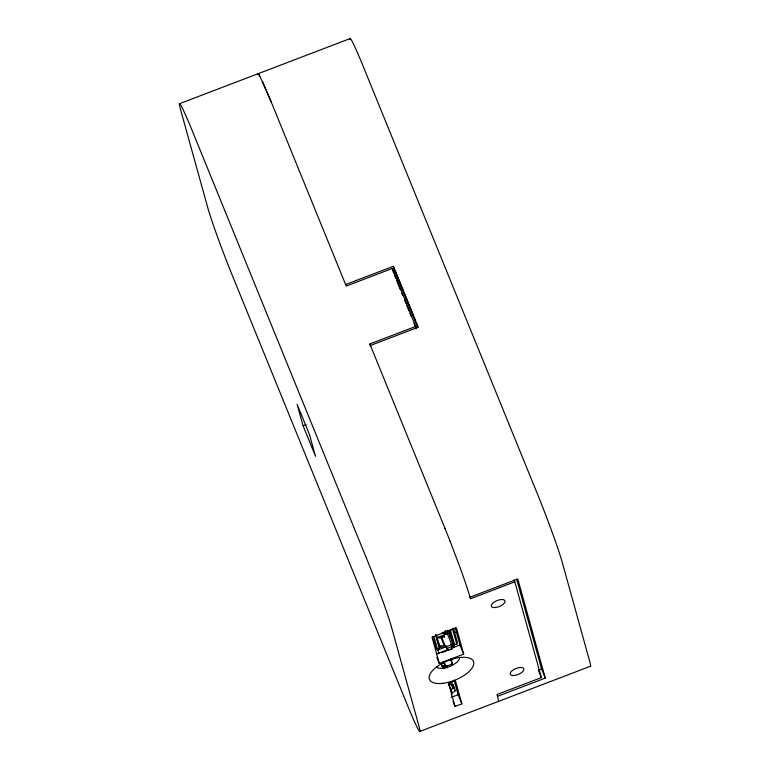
<?xml version="1.0" encoding="UTF-8"?>
<svg xmlns="http://www.w3.org/2000/svg" width="770" height="770" viewBox="0 0 770 770"><rect width="100%" height="100%" fill="white"/><g stroke="black" fill="none" stroke-linecap="round" stroke-linejoin="round"><path stroke-width="1.16" d="M453.53 628.58L457.322 642.257L456.726 644.413L454.387 644.23A2.194 1.973 -15.5 0 1 452.856 643.056L447.668 630.486M436.407 634.932L439.593 646.415A2.194 1.973 -15.5 0 1 439.304 648.282L437.678 649.909L434.03 636.848M436.301 648.715L432.567 636.838M179.699 103.632L350.35 38.5M345.615 284.525L393.393 266.285L418.226 327.231L370.457 345.47M416.541 328.675L392.305 268.461L346.24 286.045L270.982 101.37L259.837 76.163A54.853 2.512 69.1 0 0 257.863 74.603M370.476 346.269L369.831 343.949L415.906 326.364M303.091 425.829L297.095 404.202L309.511 434.675L315.507 456.302L303.091 425.829L306.162 424.655M513.975 579.791L514.803 581.822L470.441 598.762L469.941 596.952M436.503 637.82L443.905 634.99L444.415 636.53A1.097 0.982 -15.5 0 1 444.377 637.291M444.165 632.632L444.762 634.288L446.321 634.047A1.242 1.117 -15.5 0 0 447.052 632.565M438.871 637.935L444.165 635.914L443.905 634.99M437.418 637.522L441.191 637.704L443.501 636.906A1.097 0.982 -15.5 0 0 444.155 635.596M454.454 632.776L456.649 631.939M439.593 646.415L439.333 645.847L445.955 645.828L447.389 649.582A1.097 1.001 -26.8 0 0 448.746 650.14L451.826 648.966A1.097 1.001 -26.8 0 0 452.51 647.628L451.413 643.749A1.463 0.635 -22.2 0 0 452.606 642.604L452.606 642.604M437.379 650.13L451.672 644.673A3.657 1.598 -22.2 0 0 453.963 643.297M450.354 645.443L453.578 644.211L454.271 646.684L452.115 647.503M451.701 645.01L453.857 644.192M436.696 653.865L447.774 649.63M451.105 648.359L459.959 644.981L455.205 627.819M441.816 652.71L446.687 650.843M439.314 663.422L463.684 654.125L456.389 627.819L432.018 637.117L439.314 663.422L436.831 657.33M441.239 664.029L444.406 662.826M450.729 660.41L452.837 659.601M441.682 666.214L443.597 665.482L444.781 668.408M443.934 666.56L446.119 665.723A1.463 0.635 -22.2 0 1 446.475 665.607M443.405 661.353L445.532 666.57L452.356 663.971L450.931 658.822M449.18 683.49L451.364 682.663A1.463 0.635 -22.2 0 0 452.558 681.517M449.074 685.098L451.258 684.26A1.463 0.635 -22.2 0 1 452.789 684.357L455.128 690.786A1.463 0.635 -22.2 0 1 453.934 691.922L451.749 692.759M454.531 688.621A1.463 0.635 -22.2 0 0 452.991 688.524L450.806 689.362L448.737 684.02M451.297 697.312L458.121 694.713L454.088 680.17M538.22 670.218L541.551 668.947L516.622 579.05M455.022 706.456L461.846 703.847L455.33 680.372L448.515 682.98L455.022 706.456L452.953 701.374M514.803 581.822L541.368 677.59L497.006 694.521L497.43 696.07A54.853 2.512 69.1 0 1 498.123 701.509M497.507 696.33L545.275 678.091L517.787 578.973L470.018 597.212A54.824 2.512 69.1 0 0 459.979 567.326L450.007 540.954M419.66 731.5L590.263 666.329A54.853 2.512 69.1 0 0 589.637 661.151L562.081 561.773A54.853 2.512 69.1 0 0 537.229 493.454L363.122 66.191A54.853 2.512 69.1 0 0 350.003 39.424M439.247 647.05L444.03 647.3A2.194 0.953 -22.2 0 0 445.532 647.021M444.348 633.094L442.346 632.449L444.511 633.681M435.868 648.735L437.63 649.822M452.51 647.628L452.106 646.829A1.097 1.001 -26.8 0 1 451.672 648.032M451.422 648.167L451.826 648.966M448.342 649.331L448.746 650.14M447.389 649.582L446.985 648.783A1.097 1.001 -26.8 0 0 447.793 649.408M448.438 631.14L450.95 638.032L447.793 630.293M262.647 81.889L271.107 101.669M395.106 270.742L403.268 290.781M404.183 293.004L413.249 315.276M414.154 317.5L415.521 320.84M416.426 323.063L417.783 326.403M417.706 327.433L394.673 270.915L393.393 266.285M394.5 275.323L395.857 278.663M396.771 280.886L400.4 289.799M401.757 293.139L402.672 295.362M404.481 299.819L405.848 303.159M406.753 305.382L409.024 310.955M409.929 313.178L411.286 316.518M414.01 323.198L415.829 327.654M541.551 668.947L545.275 678.091M538.471 670.478L541.368 677.59M369.831 343.949L445.089 528.634M459.959 644.981L463.684 654.125M453.27 644.24L454.271 646.684M446.032 630.524L451.413 643.749M444.165 635.914L444.415 636.53M441.797 637.56L445.272 646.088M450.652 659.784L452.356 663.971M441.017 637.704L444.492 646.242M437.091 639.591L439.699 645.991M437.572 641.545L439.333 645.847M458.121 694.713L461.846 703.847M446.119 665.723L446.985 667.86M452.789 684.357L455.128 690.786M451.258 684.26L452.991 688.524M451.451 644.788L452.106 646.521L446.995 648.475L446.331 646.742M444.964 528.326L450.075 541.137M441.364 663.634L442.962 667.985M392.305 268.461L393.595 273.09M452.375 628.262L456.803 644.211M450.325 629.581L454.387 644.23M449.42 630.659L452.856 643.056M451.076 643.874L451.336 644.798M445.445 630.909L446.321 634.047M444.357 631.333L445.224 634.461M444.184 632.199L444.762 634.288M445.955 645.828L446.215 646.752M444.107 661.42L445.532 666.57M448.977 682.595L449.526 684.568M450.719 688.89L452.096 693.837M435.483 634.509L439.304 648.282M437.745 649.139L438.996 653.672M257.873 74.69A54.824 2.512 69.1 0 1 259.837 76.163M459.642 658.263A12.801 5.582 -22.2 0 1 449.218 666.676A12.801 5.582 -22.2 0 1 436.571 667.07M453.395 686.522A1.463 0.635 -22.2 0 1 453.116 687.11M447.562 665.684A1.463 0.635 -22.2 0 1 447.649 665.819M450.95 638.032A2.194 1.973 -15.5 0 1 450.825 637.531M450.315 635.75A2.194 1.973 -15.5 0 1 450.219 634.73M366.472 558.298L192.615 131.631A54.853 2.512 69.1 0 0 180.421 109.09L207.833 207.948A54.853 2.512 69.1 0 0 232.887 276.834L406.743 703.491A54.853 2.512 69.1 0 0 418.938 726.033L391.526 627.184A54.853 2.512 69.1 0 0 366.472 558.298M442.769 683.346A23.764 10.366 -22.2 0 0 473.627 661.94A23.764 10.366 -22.2 0 0 437.947 665.954A23.764 10.366 -22.2 0 0 442.769 683.346M514.36 675.482A7.315 3.186 -22.2 0 0 523.86 668.899A7.315 3.186 -22.2 0 0 512.878 670.131A7.315 3.186 -22.2 0 0 514.36 675.482M495.514 607.52A7.315 3.186 -22.2 0 0 505.014 600.937A7.315 3.186 -22.2 0 0 494.032 602.169A7.315 3.186 -22.2 0 0 495.514 607.52"/></g></svg>
